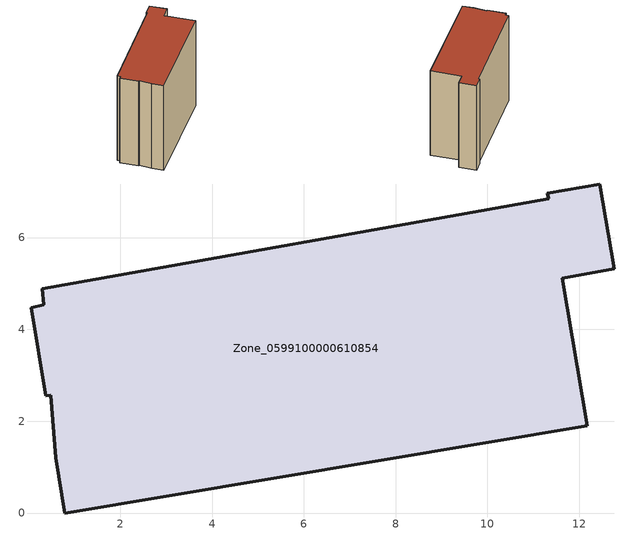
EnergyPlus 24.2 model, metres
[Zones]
Zone_0599100000610854
 floor ground (C_G): 0.38,2.55 0.06,4.48 0.33,4.54 0.3,4.89 11.33,6.84 11.31,6.97 12.45,7.17 12.77,5.32 11.62,5.12 12.17,1.9 0.8,0 0.6,1.2 0.49,2.57 z0
 wall outside (C_F): 12.77,5.32 12.45,7.17 11.31,6.97 11.33,6.84 0.3,4.89 0.33,4.54 0.06,4.48 0.38,2.55 0.49,2.57 0.6,1.2 0.8,0 12.17,1.9 11.62,5.12 12.77,5.32 z0:10.33
 roof outside (C_R): 0.06,4.48 0.38,2.55 0.49,2.57 0.6,1.2 0.8,0 12.17,1.9 11.62,5.12 12.77,5.32 12.45,7.17 11.31,6.97 11.33,6.84 0.3,4.89 0.33,4.54 z10.33
[BUILDING]
Pand.0599100000610854: North Axis=0; Terrain=City; Loads Convergence Tolerance Value=0.04; Temperature Convergence Tolerance Value=0.4; Solar Distribution=FullExterior; Maximum Number of Warmup Days=25; Minimum Number of Warmup Days=1
[Site:Location]
Rotterdam.The.Hague.AP_ZH_NLD Design_Conditions: Latitude=51.96; Longitude=4.45; Time Zone=1; Elevation=-4.5
[SITE:GROUNDTEMPERATURE:BUILDINGSURFACE]
18, 18, 18, 18, 18, 18, 18, 18, 18, 18, 18, 18
[MATERIAL] Thermal Absorptance=0.9; Solar Absorptance=0.7; Visible Absorptance=0.7
Name | Roughness | Thickness | Conductivity | Density | Specific Heat
G.TI.1946 | MediumSmooth | 0.15 | 1 | 540 | 1210
F.TI.1946 | Rough | 0.3 | 0.857143 | 1920 | 840
R.TI.1946 | MediumRough | 0.2 | 0.1 | 1500 | 1000
[CONSTRUCTION]
C_G: G.TI.1946
C_F: F.TI.1946
C_R: R.TI.1946
[ZONE]
Zone_0599100000610854: Type=1; Multiplier=1; Ceiling Height=Autocalculate; Volume=Autocalculate; Floor Area=autocalculate; Part of Total Floor Area=Yes
[ZONEINFILTRATION:DESIGNFLOWRATE]
Infil_Zone_0599100000610854: Zone or ZoneList or Space or SpaceList=Zone_0599100000610854; Schedule=AlwaysOn; Design Flow Rate Calculation Method=Flow/Area; Flow Rate per Floor Area=0.003; Constant Term Coefficient=1; Temperature Term Coefficient=0; Velocity Term Coefficient=0; Velocity Squared Term Coefficient=0
[HVACTEMPLATE:ZONE:IDEALLOADSAIRSYSTEM]
Zone_0599100000610854: Maximum Heating Supply Air Temperature=50; Minimum Cooling Supply Air Temperature=13; Maximum Heating Supply Air Humidity Ratio=0.0156; Minimum Cooling Supply Air Humidity Ratio=0.0077; Heating Limit=NoLimit; Cooling Limit=NoLimit; Dehumidification Control Type=ConstantSensibleHeatRatio; Cooling Sensible Heat Ratio=0.7; Dehumidification Setpoint=60; Humidification Control Type=None; Humidification Setpoint=30; Outdoor Air Method=None; Outdoor Air Flow Rate per Person=0.00944; Outdoor Air Flow Rate per Zone Floor Area=0; Outdoor Air Flow Rate per Zone=0; Demand Controlled Ventilation Type=None; Outdoor Air Economizer Type=NoEconomizer; Heat Recovery Type=None; Sensible Heat Recovery Effectiveness=0.7; Latent Heat Recovery Effectiveness=0.65
[ZONECONTROL:THERMOSTAT]
ThermostatControl_Zone_0599100000610854: Zone or ZoneList=Zone_0599100000610854; Control Type Schedule=DualSetpointControlType; Control 1=Thermostat_Zone_0599100000610854; Temperature Difference Between Cutout And Setpoint=0
[THERMOSTATSETPOINT:DUALSETPOINT]
Thermostat_Zone_0599100000610854: Heating Setpoint Temperature Schedule=HeatingSetpoint_Zone_0599100000610854; Cooling Setpoint Temperature Schedule=CoolingSetpoint_Zone_0599100000610854
[SCHEDULE:COMPACT]
HeatingSetpoint_Zone_0599100000610854: Through: 12/31, For: AllDays, Until: 24:00, 21
CoolingSetpoint_Zone_0599100000610854: Through: 12/31, For: AllDays, Until: 24:00, 24
DualSetpointControlType: Through: 12/31, For: AllDays, Until: 24:00, 4
AlwaysOn: Through: 12/31, For: AllDays, Until: 24:00, 1
